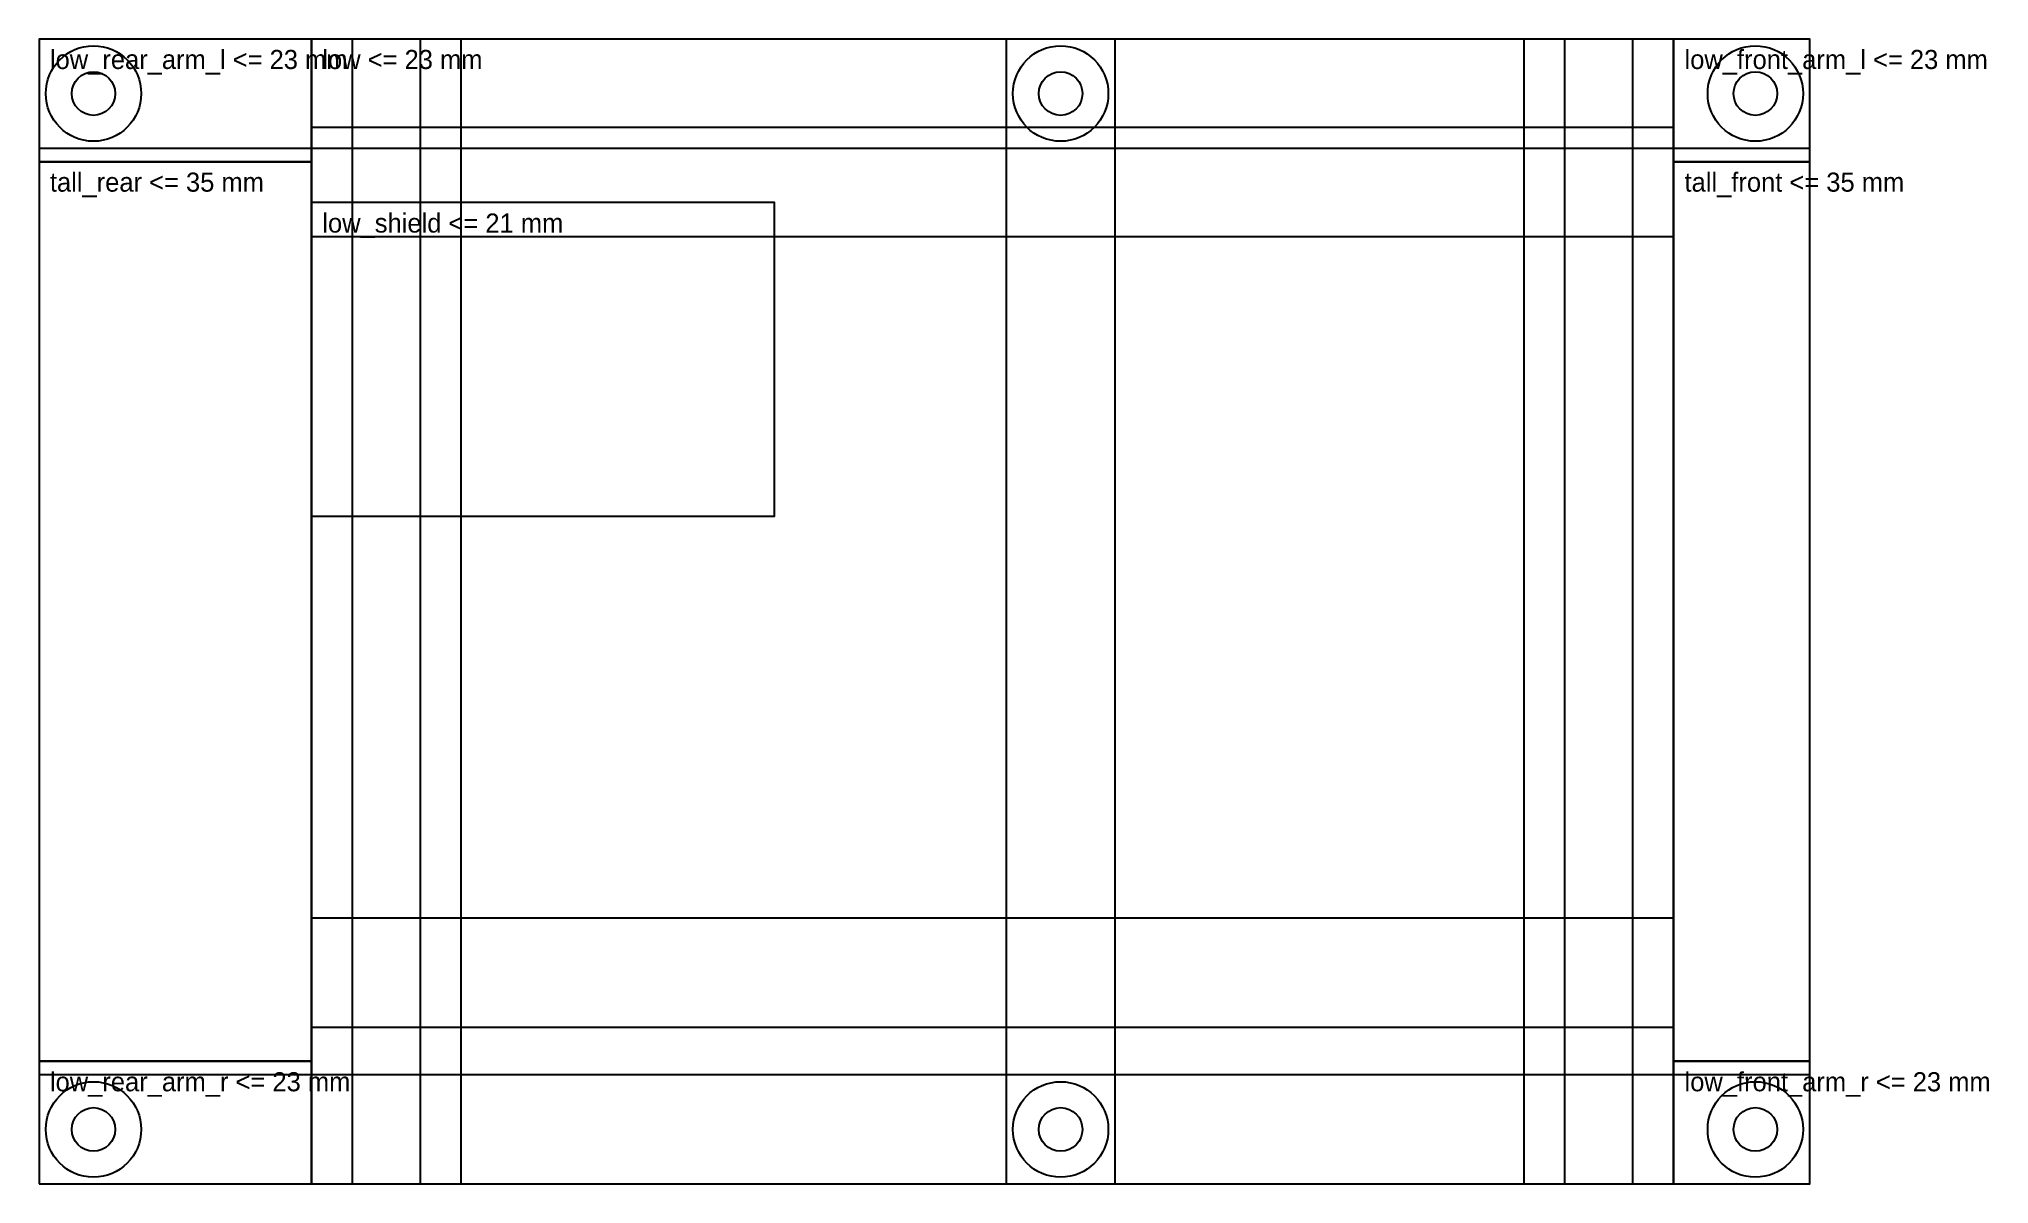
# Model space of a CAD drawing. Header units: metres. Extents: x 0 to 143, y 0 to 84.
import ezdxf

# ---------------------------------------------------------------- set-up
doc = ezdxf.new("R2010")
doc.units = ezdxf.units.M
for name, color, linetype in [('HOLES', 7, 'Continuous'), ('KEEPOUT', 7, 'Continuous'), ('LABELS', 7, 'Continuous'), ('OUTLINE', 7, 'Continuous'), ('TRAY', 7, 'Continuous'), ('ZONES', 7, 'Continuous')]:
    doc.layers.add(name, color=color, linetype=linetype)

msp = doc.modelspace()

# ---------------------------------------------------------------- linework, layer by layer
at = {"layer": 'HOLES'}
for centre in [(4, 80), (75, 80), (126, 80), (4, 4), (75, 4), (126, 4)]:
    msp.add_circle(centre, 1.6, dxfattribs=at)
at = {"layer": 'KEEPOUT'}
for centre in [(4, 80), (75, 80), (126, 80), (4, 4), (75, 4), (126, 4)]:
    msp.add_circle(centre, 3.5, dxfattribs=at)
at = {"layer": 'OUTLINE'}
msp.add_lwpolyline([(0, 0), (130, 0), (130, 84), (0, 84)], close=True, dxfattribs=at)
at = {"layer": 'TRAY'}
for points in [[(0, 76), (20, 76), (20, 84), (0, 84)], [(20, 76), (120, 76), (120, 84), (20, 84)], [(20, 0), (28, 0), (28, 84), (20, 84)], [(23, 0), (31, 0), (31, 84), (23, 84)], [(23, 0), (31, 0), (31, 84), (23, 84)], [(71, 0), (79, 0), (79, 84), (71, 84)], [(109, 0), (117, 0), (117, 84), (109, 84)], [(109, 0), (117, 0), (117, 84), (109, 84)], [(112, 0), (120, 0), (120, 84), (112, 84)], [(120, 76), (130, 76), (130, 84), (120, 84)], [(20, 69.5), (120, 69.5), (120, 77.5), (20, 77.5)], [(20, 69.5), (120, 69.5), (120, 77.5), (20, 77.5)], [(20, 11.5), (120, 11.5), (120, 19.5), (20, 19.5)], [(20, 11.5), (120, 11.5), (120, 19.5), (20, 19.5)], [(0, 0), (20, 0), (20, 8), (0, 8)], [(20, 0), (120, 0), (120, 8), (20, 8)], [(120, 0), (130, 0), (130, 8), (120, 8)]]:
    msp.add_lwpolyline(points, close=True, dxfattribs=at)
at = {"layer": 'ZONES'}
for points in [[(0, 75), (20, 75), (20, 84), (0, 84)], [(20, 0), (120, 0), (120, 84), (20, 84)], [(120, 75), (130, 75), (130, 84), (120, 84)], [(0, 9), (20, 9), (20, 75), (0, 75)], [(120, 9), (130, 9), (130, 75), (120, 75)], [(20, 49), (54, 49), (54, 72), (20, 72)], [(0, 0), (20, 0), (20, 9), (0, 9)], [(120, 0), (130, 0), (130, 9), (120, 9)]]:
    msp.add_lwpolyline(points, close=True, dxfattribs=at)

# ---------------------------------------------------------------- texts
at = {"layer": 'LABELS'}
for s, p in [('low_rear_arm_l <= 23 mm', (0.8, 81.8)), ('low <= 23 mm', (20.8, 81.8)), ('low_front_arm_l <= 23 mm', (120.8, 81.8)), ('tall_rear <= 35 mm', (0.8, 72.8)), ('tall_front <= 35 mm', (120.8, 72.8)), ('low_shield <= 21 mm', (20.8, 69.8)), ('low_rear_arm_r <= 23 mm', (0.8, 6.8)), ('low_front_arm_r <= 23 mm', (120.8, 6.8))]:
    msp.add_text(s, height=1.4, dxfattribs=at).set_placement(p)

doc.saveas('drawing.dxf')
